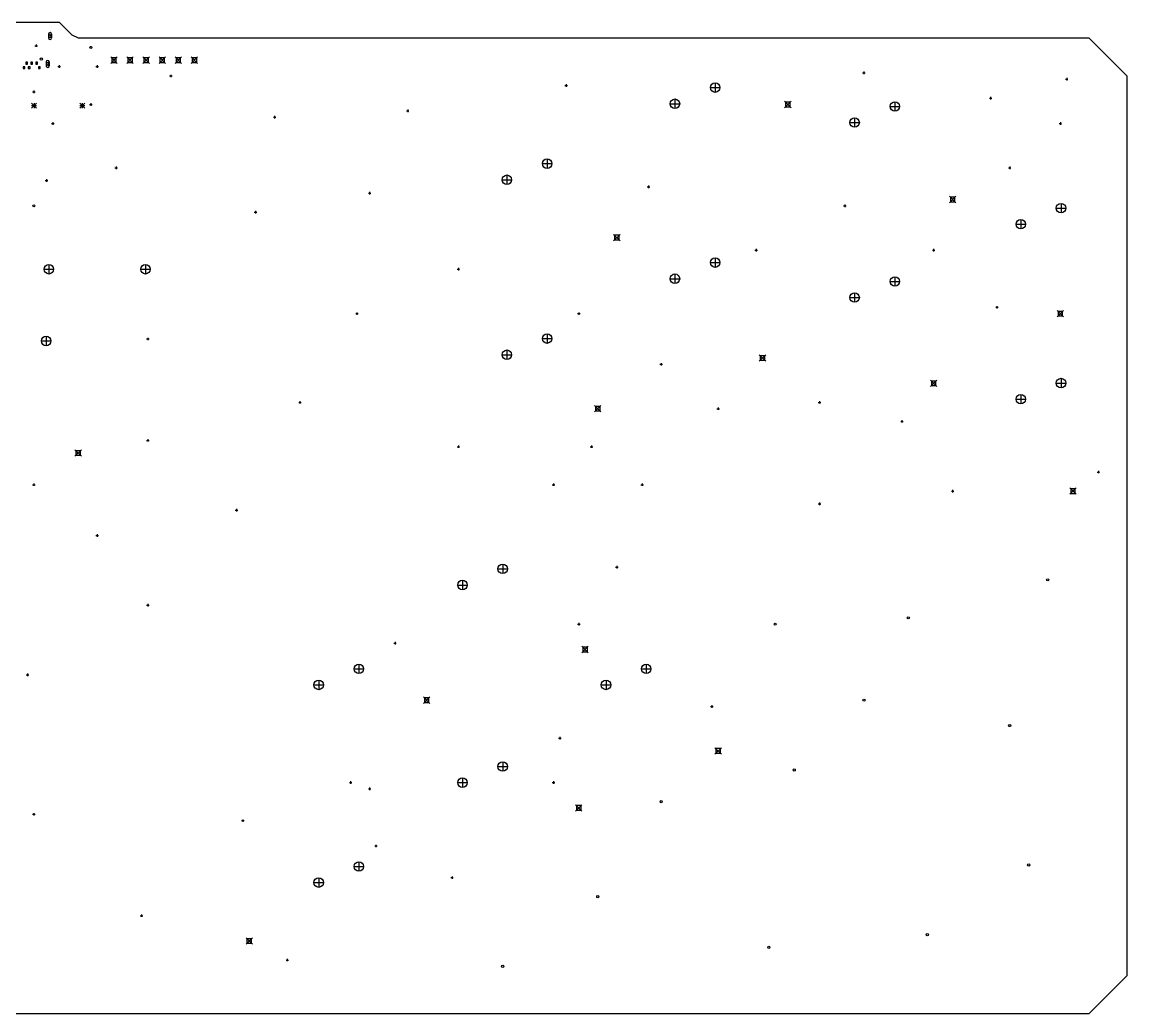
# Model space of a CAD drawing. Extents: x -27 to 322, y -215 to -27.
# Drawn here: x 147.7 to 322, y -183.3 to -26.8 of the extents above; entities that cross this region are included whole.
import ezdxf

# ---------------------------------------------------------------- set-up
doc = ezdxf.new("R2010")
doc.units = 0
doc.layers.add('BLACK', color=7, linetype='CONTINUOUS')

msp = doc.modelspace()

# ---------------------------------------------------------------- linework, layer by layer
at = {"layer": 'BLACK', "linetype": 'CONTINUOUS'}
for p, q in [((141.501, -26.7536), (153.501, -26.7536)), ((153.501, -26.7536), (155.501, -28.7536)), ((151.809, -28.6536), (151.809, -29.2536)), ((152.059, -28.7036), (151.809, -28.9536)), ((151.809, -28.9536), (152.059, -29.2036)), ((152.309, -28.9536), (152.059, -28.7036)), ((152.059, -29.2036), (152.309, -28.9536)), ((152.309, -28.6536), (152.309, -29.2536)), ((155.501, -28.7536), (156.501, -29.2536)), ((156.501, -29.2536), (316.001, -29.2536)), ((316.001, -29.2536), (322.001, -35.2536)), ((149.66, -30.48), (150.06, -30.48)), ((149.86, -30.28), (149.86, -30.68)), ((148.51, -33.1022), (148.228, -33.1022)), ((148.228, -33.1022), (148.228, -33.385)), ((148.51, -33.385), (148.51, -33.1022)), ((149.31, -33.1022), (149.028, -33.1022)), ((149.028, -33.1022), (149.028, -33.385)), ((149.31, -33.385), (149.31, -33.1022)), ((150.11, -33.1022), (149.828, -33.1022)), ((149.828, -33.1022), (149.828, -33.385)), ((150.11, -33.385), (150.11, -33.1022)), ((151.449, -33.0436), (151.449, -33.6436)), ((151.699, -33.0936), (151.449, -33.3436)), ((151.949, -33.3436), (151.699, -33.0936)), ((151.949, -33.0436), (151.949, -33.6436)), ((161.643, -32.2456), (162.659, -33.2616)), ((162.659, -32.2456), (161.643, -33.2616)), ((162.51, -32.3944), (161.792, -32.3944)), ((161.792, -32.3944), (161.792, -33.1128)), ((161.792, -33.1128), (162.51, -33.1128)), ((162.51, -33.1128), (162.51, -32.3944)), ((164.183, -32.2456), (165.199, -33.2616)), ((165.199, -32.2456), (164.183, -33.2616)), ((165.05, -32.3944), (164.332, -32.3944)), ((164.332, -32.3944), (164.332, -33.1128)), ((164.332, -33.1128), (165.05, -33.1128)), ((165.05, -33.1128), (165.05, -32.3944)), ((166.723, -32.2456), (167.739, -33.2616)), ((167.739, -32.2456), (166.723, -33.2616)), ((167.59, -32.3944), (166.872, -32.3944)), ((166.872, -32.3944), (166.872, -33.1128)), ((166.872, -33.1128), (167.59, -33.1128)), ((167.59, -33.1128), (167.59, -32.3944)), ((169.263, -32.2456), (170.279, -33.2616)), ((170.279, -32.2456), (169.263, -33.2616)), ((170.13, -32.3944), (169.412, -32.3944)), ((169.412, -32.3944), (169.412, -33.1128)), ((169.412, -33.1128), (170.13, -33.1128)), ((170.13, -33.1128), (170.13, -32.3944)), ((171.803, -32.2456), (172.819, -33.2616)), ((172.819, -32.2456), (171.803, -33.2616)), ((172.67, -32.3944), (171.952, -32.3944)), ((171.952, -32.3944), (171.952, -33.1128)), ((171.952, -33.1128), (172.67, -33.1128)), ((172.67, -33.1128), (172.67, -32.3944)), ((174.343, -32.2456), (175.359, -33.2616)), ((175.359, -32.2456), (174.343, -33.2616)), ((175.21, -32.3944), (174.492, -32.3944)), ((174.492, -32.3944), (174.492, -33.1128)), ((174.492, -33.1128), (175.21, -33.1128)), ((175.21, -33.1128), (175.21, -32.3944)), ((148.11, -33.8022), (147.828, -33.8022)), ((147.828, -33.8022), (147.828, -34.085)), ((147.828, -34.085), (148.11, -34.085)), ((148.11, -34.085), (148.11, -33.8022)), ((148.228, -33.385), (148.51, -33.385)), ((148.91, -33.8022), (148.628, -33.8022)), ((148.628, -33.8022), (148.628, -34.085)), ((148.628, -34.085), (148.91, -34.085)), ((148.91, -34.085), (148.91, -33.8022)), ((149.028, -33.385), (149.31, -33.385)), ((149.828, -33.385), (150.11, -33.385)), ((150.51, -33.8022), (150.228, -33.8022)), ((150.228, -33.8022), (150.228, -34.085)), ((150.228, -34.085), (150.51, -34.085)), ((150.51, -34.085), (150.51, -33.8022)), ((151.449, -33.3436), (151.699, -33.5936)), ((151.699, -33.5936), (151.949, -33.3436)), ((153.301, -33.7536), (153.701, -33.7536)), ((153.501, -33.5536), (153.501, -33.9536)), ((159.301, -33.7536), (159.701, -33.7536)), ((159.501, -33.5536), (159.501, -33.9536)), ((280.301, -34.7536), (280.701, -34.7536)), ((280.501, -34.5536), (280.501, -34.9536)), ((170.928, -35.253), (171.328, -35.253)), ((171.128, -35.053), (171.128, -35.453)), ((233.501, -36.5536), (233.501, -36.9536)), ((257.026, -36.3433), (257.026, -37.8419)), ((312.301, -35.7536), (312.701, -35.7536)), ((312.501, -35.5536), (312.501, -35.9536)), ((322.001, -35.2536), (322.001, -177.254)), ((149.301, -37.7536), (149.701, -37.7536)), ((149.501, -37.5536), (149.501, -37.9536)), ((233.301, -36.7536), (233.701, -36.7536)), ((256.277, -37.0926), (257.775, -37.0926)), ((149.134, -39.5199), (149.934, -40.3199)), ((149.934, -39.5199), (149.134, -40.3199)), ((149.134, -39.9199), (149.934, -39.9199)), ((149.534, -39.5199), (149.534, -40.3199)), ((156.754, -39.5199), (157.554, -40.3199)), ((157.554, -39.5199), (156.754, -40.3199)), ((156.754, -39.9199), (157.554, -39.9199)), ((157.154, -39.5199), (157.154, -40.3199)), ((158.301, -39.7536), (158.701, -39.7536)), ((158.501, -39.5536), (158.501, -39.9536)), ((249.927, -39.6326), (251.425, -39.6326)), ((250.676, -38.8833), (250.676, -40.3819)), ((267.993, -39.2456), (269.009, -40.2616)), ((269.009, -39.2456), (267.993, -40.2616)), ((268.86, -39.3944), (268.142, -39.3944)), ((268.142, -39.3944), (268.142, -40.1128)), ((268.86, -40.1128), (268.86, -39.3944)), ((284.632, -40.0676), (286.13, -40.0676)), ((285.381, -39.3183), (285.381, -40.8169)), ((300.301, -38.7536), (300.701, -38.7536)), ((300.501, -38.5536), (300.501, -38.9536)), ((187.301, -41.7536), (187.701, -41.7536)), ((187.501, -41.5536), (187.501, -41.9536)), ((208.301, -40.7536), (208.701, -40.7536)), ((208.501, -40.5536), (208.501, -40.9536)), ((268.142, -40.1128), (268.86, -40.1128)), ((152.301, -42.7536), (152.701, -42.7536)), ((152.501, -42.5536), (152.501, -42.9536)), ((278.282, -42.6076), (279.78, -42.6076)), ((279.031, -41.8583), (279.031, -43.3569)), ((311.301, -42.7536), (311.701, -42.7536)), ((311.501, -42.5536), (311.501, -42.9536)), ((230.508, -48.3393), (230.508, -49.8379)), ((162.301, -49.7536), (162.701, -49.7536)), ((162.501, -49.5536), (162.501, -49.9536)), ((229.759, -49.0886), (231.257, -49.0886)), ((303.301, -49.7536), (303.701, -49.7536)), ((303.501, -49.5536), (303.501, -49.9536)), ((151.301, -51.7536), (151.701, -51.7536)), ((151.501, -51.5536), (151.501, -51.9536)), ((223.409, -51.6286), (224.907, -51.6286)), ((224.158, -50.8793), (224.158, -52.3779)), ((202.301, -53.7536), (202.701, -53.7536)), ((202.501, -53.5536), (202.501, -53.9536)), ((246.301, -52.7536), (246.701, -52.7536)), ((246.501, -52.5536), (246.501, -52.9536)), ((277.301, -55.7536), (277.701, -55.7536)), ((277.501, -55.5536), (277.501, -55.9536)), ((293.993, -54.2456), (295.009, -55.2616)), ((295.009, -54.2456), (293.993, -55.2616)), ((294.86, -54.3944), (294.142, -54.3944)), ((294.142, -54.3944), (294.142, -55.1128)), ((294.142, -55.1128), (294.86, -55.1128)), ((294.86, -55.1128), (294.86, -54.3944)), ((311.604, -55.3543), (311.604, -56.8529)), ((184.301, -56.7536), (184.701, -56.7536)), ((184.501, -56.5536), (184.501, -56.9536)), ((310.855, -56.1036), (312.353, -56.1036)), ((304.505, -58.6436), (306.003, -58.6436)), ((305.254, -57.8943), (305.254, -59.3929)), ((240.993, -60.2456), (242.009, -61.2616)), ((242.009, -60.2456), (240.993, -61.2616)), ((241.86, -60.3944), (241.142, -60.3944)), ((241.142, -60.3944), (241.142, -61.1128)), ((241.86, -61.1128), (241.86, -60.3944)), ((241.142, -61.1128), (241.86, -61.1128)), ((263.301, -62.7536), (263.701, -62.7536)), ((263.501, -62.5536), (263.501, -62.9536)), ((291.301, -62.7536), (291.701, -62.7536)), ((291.501, -62.5536), (291.501, -62.9536)), ((257.026, -63.9533), (257.026, -65.4519)), ((151.132, -65.7536), (152.63, -65.7536)), ((151.881, -65.0043), (151.881, -66.5029)), ((166.372, -65.7536), (167.87, -65.7536)), ((167.121, -65.0043), (167.121, -66.5029)), ((216.301, -65.7536), (216.701, -65.7536)), ((216.501, -65.5536), (216.501, -65.9536)), ((256.277, -64.7026), (257.775, -64.7026)), ((249.927, -67.2426), (251.425, -67.2426)), ((250.676, -66.4933), (250.676, -67.9919)), ((284.632, -67.6776), (286.13, -67.6776)), ((285.381, -66.9283), (285.381, -68.4269)), ((279.031, -69.4683), (279.031, -70.9669)), ((278.282, -70.2176), (279.78, -70.2176)), ((200.301, -72.7536), (200.701, -72.7536)), ((200.501, -72.5536), (200.501, -72.9536)), ((235.301, -72.7536), (235.701, -72.7536)), ((235.501, -72.5536), (235.501, -72.9536)), ((301.301, -71.7536), (301.701, -71.7536)), ((301.501, -71.5536), (301.501, -71.9536)), ((310.993, -72.2456), (312.009, -73.2616)), ((312.009, -72.2456), (310.993, -73.2616)), ((311.86, -72.3944), (311.142, -72.3944)), ((311.142, -72.3944), (311.142, -73.1128)), ((311.142, -73.1128), (311.86, -73.1128)), ((311.86, -73.1128), (311.86, -72.3944)), ((151.446, -76.3223), (151.446, -77.8209)), ((167.501, -76.5536), (167.501, -76.9536)), ((229.759, -76.6976), (231.257, -76.6976)), ((230.508, -75.9483), (230.508, -77.4469)), ((150.697, -77.0716), (152.195, -77.0716)), ((167.301, -76.7536), (167.701, -76.7536)), ((223.409, -79.2376), (224.907, -79.2376)), ((224.158, -78.4883), (224.158, -79.9869)), ((263.993, -79.2456), (265.009, -80.2616)), ((265.009, -79.2456), (263.993, -80.2616)), ((264.86, -79.3944), (264.142, -79.3944)), ((264.142, -79.3944), (264.142, -80.1128)), ((264.142, -80.1128), (264.86, -80.1128)), ((264.86, -80.1128), (264.86, -79.3944)), ((248.301, -80.7536), (248.701, -80.7536)), ((248.501, -80.5536), (248.501, -80.9536)), ((290.993, -83.2456), (292.009, -84.2616)), ((292.009, -83.2456), (290.993, -84.2616)), ((291.86, -83.3944), (291.142, -83.3944)), ((291.142, -83.3944), (291.142, -84.1128)), ((291.86, -84.1128), (291.86, -83.3944)), ((311.604, -82.9643), (311.604, -84.4629)), ((291.142, -84.1128), (291.86, -84.1128)), ((310.855, -83.7136), (312.353, -83.7136)), ((191.301, -86.7536), (191.701, -86.7536)), ((191.501, -86.5536), (191.501, -86.9536)), ((273.301, -86.7536), (273.701, -86.7536)), ((273.501, -86.5536), (273.501, -86.9536)), ((304.505, -86.2536), (306.003, -86.2536)), ((305.254, -85.5043), (305.254, -87.0029)), ((237.993, -87.2456), (239.009, -88.2616)), ((239.009, -87.2456), (237.993, -88.2616)), ((238.86, -87.3944), (238.142, -87.3944)), ((238.142, -87.3944), (238.142, -88.1128)), ((238.142, -88.1128), (238.86, -88.1128)), ((238.86, -88.1128), (238.86, -87.3944)), ((257.301, -87.7536), (257.701, -87.7536)), ((257.501, -87.5536), (257.501, -87.9536)), ((286.301, -89.7536), (286.701, -89.7536)), ((286.501, -89.5536), (286.501, -89.9536)), ((167.301, -92.7536), (167.701, -92.7536)), ((167.501, -92.5536), (167.501, -92.9536)), ((216.301, -93.7536), (216.701, -93.7536)), ((216.501, -93.5536), (216.501, -93.9536)), ((237.301, -93.7536), (237.701, -93.7536)), ((237.501, -93.5536), (237.501, -93.9536)), ((155.993, -94.2456), (157.009, -95.2616)), ((157.009, -94.2456), (155.993, -95.2616)), ((156.86, -94.3944), (156.142, -94.3944)), ((156.142, -94.3944), (156.142, -95.1128)), ((156.142, -95.1128), (156.86, -95.1128)), ((156.86, -95.1128), (156.86, -94.3944)), ((317.501, -97.5536), (317.501, -97.9536)), ((317.301, -97.7536), (317.701, -97.7536)), ((149.301, -99.7536), (149.701, -99.7536)), ((149.501, -99.5536), (149.501, -99.9536)), ((231.301, -99.7536), (231.701, -99.7536)), ((231.501, -99.5536), (231.501, -99.9536)), ((245.301, -99.7536), (245.701, -99.7536)), ((245.501, -99.5536), (245.501, -99.9536)), ((294.301, -100.754), (294.701, -100.754)), ((294.501, -100.554), (294.501, -100.954)), ((312.993, -100.246), (314.009, -101.262)), ((314.009, -100.246), (312.993, -101.262)), ((313.86, -100.394), (313.142, -100.394)), ((313.142, -100.394), (313.142, -101.113)), ((313.142, -101.113), (313.86, -101.113)), ((313.86, -101.113), (313.86, -100.394)), ((273.301, -102.754), (273.701, -102.754)), ((273.501, -102.554), (273.501, -102.954)), ((181.301, -103.754), (181.701, -103.754)), ((181.501, -103.554), (181.501, -103.954)), ((159.301, -107.754), (159.701, -107.754)), ((159.501, -107.554), (159.501, -107.954)), ((222.744, -113.038), (224.242, -113.038)), ((223.493, -112.288), (223.493, -113.787)), ((241.301, -112.754), (241.701, -112.754)), ((241.501, -112.554), (241.501, -112.954)), ((217.143, -114.828), (217.143, -116.327)), ((216.394, -115.578), (217.892, -115.578)), ((167.501, -118.554), (167.501, -118.954)), ((167.301, -118.754), (167.701, -118.754)), ((235.301, -121.754), (235.701, -121.754)), ((235.501, -121.554), (235.501, -121.954)), ((206.301, -124.754), (206.701, -124.754)), ((206.501, -124.554), (206.501, -124.954)), ((235.993, -125.246), (237.009, -126.262)), ((237.009, -125.246), (235.993, -126.262)), ((236.86, -125.394), (236.142, -125.394)), ((236.142, -125.394), (236.142, -126.113)), ((236.86, -126.113), (236.86, -125.394)), ((236.142, -126.113), (236.86, -126.113)), ((200.057, -128.808), (201.555, -128.808)), ((200.806, -128.058), (200.806, -129.557)), ((245.401, -128.808), (246.899, -128.808)), ((246.15, -128.058), (246.15, -129.557)), ((148.301, -129.754), (148.701, -129.754)), ((148.501, -129.554), (148.501, -129.954)), ((194.456, -130.598), (194.456, -132.097)), ((239.8, -130.598), (239.8, -132.097)), ((193.707, -131.348), (195.205, -131.348)), ((239.051, -131.348), (240.549, -131.348)), ((210.993, -133.246), (212.009, -134.262)), ((212.009, -133.246), (210.993, -134.262)), ((211.86, -133.394), (211.142, -133.394)), ((211.142, -133.394), (211.142, -134.113)), ((211.142, -134.113), (211.86, -134.113)), ((211.86, -134.113), (211.86, -133.394)), ((256.301, -134.754), (256.701, -134.754)), ((256.501, -134.554), (256.501, -134.954)), ((232.301, -139.754), (232.701, -139.754)), ((232.501, -139.554), (232.501, -139.954)), ((256.993, -141.246), (258.009, -142.262)), ((258.009, -141.246), (256.993, -142.262)), ((257.86, -141.394), (257.142, -141.394)), ((257.142, -141.394), (257.142, -142.113)), ((257.142, -142.113), (257.86, -142.113)), ((257.86, -142.113), (257.86, -141.394)), ((222.744, -144.223), (224.242, -144.223)), ((223.493, -143.473), (223.493, -144.972)), ((217.143, -146.013), (217.143, -147.512)), ((199.301, -146.754), (199.701, -146.754)), ((199.501, -146.554), (199.501, -146.954)), ((202.301, -147.754), (202.701, -147.754)), ((202.501, -147.554), (202.501, -147.954)), ((216.394, -146.763), (217.892, -146.763)), ((231.301, -146.754), (231.701, -146.754)), ((231.501, -146.554), (231.501, -146.954)), ((149.501, -151.554), (149.501, -151.954)), ((234.993, -150.246), (236.009, -151.262)), ((236.009, -150.246), (234.993, -151.262)), ((235.86, -150.394), (235.142, -150.394)), ((235.142, -150.394), (235.142, -151.113)), ((235.142, -151.113), (235.86, -151.113)), ((235.86, -151.113), (235.86, -150.394)), ((149.301, -151.754), (149.701, -151.754)), ((182.301, -152.754), (182.701, -152.754)), ((182.501, -152.554), (182.501, -152.954)), ((203.301, -156.754), (203.701, -156.754)), ((203.501, -156.554), (203.501, -156.954)), ((200.057, -159.993), (201.555, -159.993)), ((200.806, -159.243), (200.806, -160.742)), ((194.456, -161.783), (194.456, -163.282)), ((215.301, -161.754), (215.701, -161.754)), ((215.501, -161.554), (215.501, -161.954)), ((193.707, -162.533), (195.205, -162.533)), ((166.301, -167.754), (166.701, -167.754)), ((166.501, -167.554), (166.501, -167.954)), ((182.993, -171.246), (184.009, -172.262)), ((184.009, -171.246), (182.993, -172.262)), ((183.86, -171.394), (183.142, -171.394)), ((183.142, -171.394), (183.142, -172.113)), ((183.142, -172.113), (183.86, -172.113)), ((183.86, -172.113), (183.86, -171.394)), ((189.301, -174.754), (189.701, -174.754)), ((189.501, -174.554), (189.501, -174.954)), ((322.001, -177.254), (316.001, -183.254)), ((316.001, -183.254), (-17.9989, -183.254))]:
    msp.add_line(p, q, dxfattribs=at)
at = {"layer": 'BLACK'}
for centre, radius in [((158.501, -30.7536), 0.175), ((150.705, -32.5892), 0.175), ((257.026, -37.0926), 0.7493), ((250.676, -39.6326), 0.7493), ((285.381, -40.0676), 0.7493), ((279.031, -42.6076), 0.7493), ((230.508, -49.0886), 0.7493), ((224.158, -51.6286), 0.7493), ((149.501, -55.7536), 0.175), ((311.604, -56.1036), 0.7493), ((305.254, -58.6436), 0.7493), ((257.026, -64.7026), 0.7493), ((151.881, -65.7536), 0.7493), ((167.121, -65.7536), 0.7493), ((250.676, -67.2426), 0.7493), ((285.381, -67.6776), 0.7493), ((279.031, -70.2176), 0.7493), ((151.446, -77.0716), 0.7493), ((230.508, -76.6976), 0.7493), ((224.158, -79.2376), 0.7493), ((311.604, -83.7136), 0.7493), ((305.254, -86.2536), 0.7493), ((223.493, -113.038), 0.7493), ((217.143, -115.578), 0.7493), ((309.501, -114.754), 0.175), ((266.501, -121.754), 0.175), ((287.501, -120.754), 0.175), ((200.806, -128.808), 0.7493), ((246.15, -128.808), 0.7493), ((194.456, -131.348), 0.7493), ((239.8, -131.348), 0.7493), ((280.501, -133.754), 0.175), ((303.501, -137.754), 0.175), ((223.493, -144.223), 0.7493), ((269.501, -144.754), 0.175), ((217.143, -146.763), 0.7493), ((248.501, -149.754), 0.175), ((200.806, -159.993), 0.7493), ((306.501, -159.754), 0.175), ((194.456, -162.533), 0.7493), ((238.501, -164.754), 0.175), ((290.501, -170.754), 0.175), ((265.501, -172.754), 0.175), ((223.501, -175.754), 0.175)]:
    msp.add_circle(centre, radius, dxfattribs=at)
for centre, start, end in [((152.059, -28.6536), 0, 180), ((152.059, -29.2536), 180, 360), ((151.699, -33.0436), 0, 180), ((151.699, -33.6436), 180, 360)]:
    msp.add_arc(centre, 0.25, start, end, dxfattribs=at)

doc.saveas('drawing.dxf')
